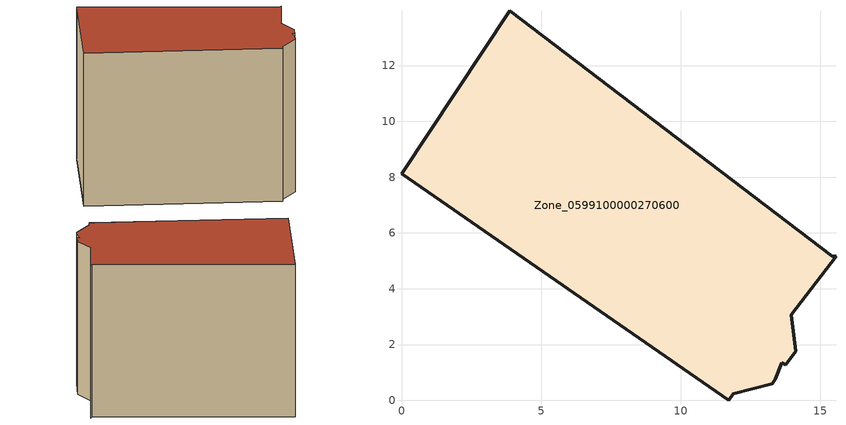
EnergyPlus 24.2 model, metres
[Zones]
Zone_0599100000270600
 floor ground (C_G): 11.72,0 0,8.11 3.88,13.97 15.44,5.16 15.57,5.16 13.96,3.07 14.12,1.76 13.77,1.27 13.63,1.35 13.4,0.76 13.28,0.59 11.89,0.24 z0
 wall outside (C_F): 0,8.11 11.72,0 11.89,0.24 13.28,0.59 13.4,0.76 13.63,1.35 13.77,1.27 14.12,1.76 13.96,3.07 15.57,5.16 15.44,5.16 3.88,13.97 0,8.11 z0:12.39
 roof outside (C_R): 13.4,0.76 13.63,1.35 13.77,1.27 14.12,1.76 13.96,3.07 15.57,5.16 15.44,5.16 3.88,13.97 0,8.11 11.72,0 11.89,0.24 13.28,0.59 z12.39
[BUILDING]
Pand.0599100000270600: North Axis=0; Terrain=City; Loads Convergence Tolerance Value=0.04; Temperature Convergence Tolerance Value=0.4; Solar Distribution=FullExterior; Maximum Number of Warmup Days=25; Minimum Number of Warmup Days=1
[Site:Location]
Rotterdam.The.Hague.AP_ZH_NLD Design_Conditions: Latitude=51.96; Longitude=4.45; Time Zone=1; Elevation=-4.5
[SITE:GROUNDTEMPERATURE:BUILDINGSURFACE]
18, 18, 18, 18, 18, 18, 18, 18, 18, 18, 18, 18
[MATERIAL] Thermal Absorptance=0.9; Solar Absorptance=0.7; Visible Absorptance=0.7
Name | Roughness | Thickness | Conductivity | Density | Specific Heat
G.TI.1946 | MediumSmooth | 0.15 | 1 | 540 | 1210
F.TI.1946 | Rough | 0.3 | 0.857143 | 1920 | 840
R.TI.1946 | MediumRough | 0.2 | 0.1 | 1500 | 1000
[CONSTRUCTION]
C_G: G.TI.1946
C_F: F.TI.1946
C_R: R.TI.1946
[ZONE]
Zone_0599100000270600: Type=1; Multiplier=1; Ceiling Height=Autocalculate; Volume=Autocalculate; Floor Area=autocalculate; Part of Total Floor Area=Yes
[ZONEINFILTRATION:DESIGNFLOWRATE]
Infil_Zone_0599100000270600: Zone or ZoneList or Space or SpaceList=Zone_0599100000270600; Schedule=AlwaysOn; Design Flow Rate Calculation Method=Flow/Area; Flow Rate per Floor Area=0.003; Constant Term Coefficient=1; Temperature Term Coefficient=0; Velocity Term Coefficient=0; Velocity Squared Term Coefficient=0
[HVACTEMPLATE:ZONE:IDEALLOADSAIRSYSTEM]
Zone_0599100000270600: Maximum Heating Supply Air Temperature=50; Minimum Cooling Supply Air Temperature=13; Maximum Heating Supply Air Humidity Ratio=0.0156; Minimum Cooling Supply Air Humidity Ratio=0.0077; Heating Limit=NoLimit; Cooling Limit=NoLimit; Dehumidification Control Type=ConstantSensibleHeatRatio; Cooling Sensible Heat Ratio=0.7; Dehumidification Setpoint=60; Humidification Control Type=None; Humidification Setpoint=30; Outdoor Air Method=None; Outdoor Air Flow Rate per Person=0.00944; Outdoor Air Flow Rate per Zone Floor Area=0; Outdoor Air Flow Rate per Zone=0; Demand Controlled Ventilation Type=None; Outdoor Air Economizer Type=NoEconomizer; Heat Recovery Type=None; Sensible Heat Recovery Effectiveness=0.7; Latent Heat Recovery Effectiveness=0.65
[ZONECONTROL:THERMOSTAT]
ThermostatControl_Zone_0599100000270600: Zone or ZoneList=Zone_0599100000270600; Control Type Schedule=DualSetpointControlType; Control 1=Thermostat_Zone_0599100000270600; Temperature Difference Between Cutout And Setpoint=0
[THERMOSTATSETPOINT:DUALSETPOINT]
Thermostat_Zone_0599100000270600: Heating Setpoint Temperature Schedule=HeatingSetpoint_Zone_0599100000270600; Cooling Setpoint Temperature Schedule=CoolingSetpoint_Zone_0599100000270600
[SCHEDULE:COMPACT]
HeatingSetpoint_Zone_0599100000270600: Through: 12/31, For: AllDays, Until: 24:00, 21
CoolingSetpoint_Zone_0599100000270600: Through: 12/31, For: AllDays, Until: 24:00, 24
DualSetpointControlType: Through: 12/31, For: AllDays, Until: 24:00, 4
AlwaysOn: Through: 12/31, For: AllDays, Until: 24:00, 1
